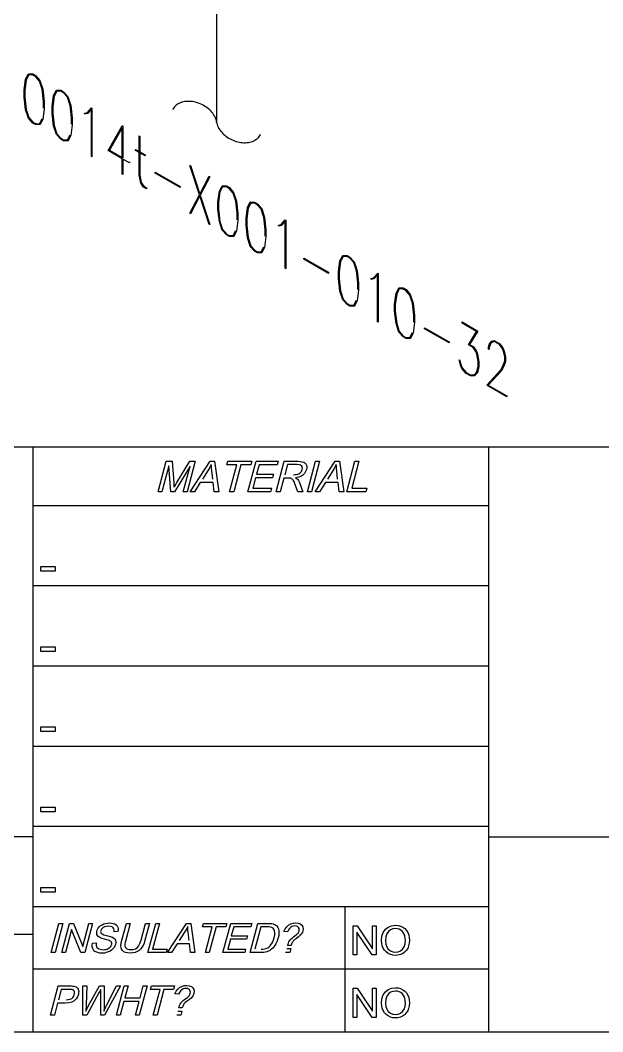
# Model space of a CAD drawing. Extents: x 0 to 17.2, y 0.1 to 11.3.
# Drawn here: x 12.079 to 13.319, y 0.225 to 2.377 of the extents above; entities that cross this region are included whole.
import ezdxf

# ---------------------------------------------------------------- set-up
doc = ezdxf.new("R2010")
doc.units = 0
for name, color, linetype in [('BORDER', 3, 'CONTINUOUS'), ('BORDERTEXT', 7, 'CONTINUOUS'), ('Continuation', 7, 'CONTINUOUS'), ('PIPE-ANNO', 150, 'CONTINUOUS'), ('UNAS.PIPE', 251, 'CONTINUOUS')]:
    doc.layers.add(name, color=color, linetype=linetype)

msp = doc.modelspace()

# ---------------------------------------------------------------- linework, layer by layer
at = {"layer": 'BORDER'}
for points in [[(0.1692, 0.2247), (17.0808, 0.2247), (17.0808, 11.1675), (0.1692, 11.1675), (0.1692, 0.2247)], [(17.0808, 1.4682), (0.1692, 1.4682)], [(12.1068, 0.2247), (12.1068, 1.4682)], [(13.0767, 0.2247), (13.0767, 1.4682)], [(13.0767, 1.3438), (12.1068, 1.3438)], [(13.0767, 1.1732), (12.1068, 1.1732)], [(13.0767, 1.0025), (12.1068, 1.0025)], [(13.0767, 0.8319), (12.1068, 0.8319)], [(13.0767, 0.6612), (12.1068, 0.6612)], [(12.1068, 0.6392), (10.2415, 0.6392)], [(13.0767, 0.6392), (17.0808, 0.6392)], [(13.0767, 0.4906), (12.1068, 0.4906)], [(12.1068, 0.4319), (10.2415, 0.4319)], [(13.0767, 0.3576), (12.1068, 0.3576)]]:
    msp.add_lwpolyline(points, dxfattribs=at)
at = {"layer": 'BORDERTEXT', "color": 7}
for points in [[(12.3726, 1.3737), (12.3899, 1.4383), (12.4028, 1.4383), (12.4058, 1.3925), (12.4058, 1.3925), (12.4061, 1.3886), (12.4062, 1.3854), (12.4064, 1.383), (12.4064, 1.383), (12.408, 1.3857), (12.41, 1.3891), (12.4126, 1.3933), (12.4401, 1.4383), (12.4516, 1.4383), (12.4343, 1.3737), (12.4261, 1.3737), (12.4406, 1.4278), (12.4073, 1.3737), (12.3995, 1.3737), (12.3956, 1.4287), (12.3808, 1.3737), (12.3726, 1.3737)], [(12.441, 1.3737), (12.4832, 1.4383), (12.4924, 1.4383), (12.5015, 1.3737), (12.4918, 1.3737), (12.4895, 1.3932), (12.4624, 1.3932), (12.4501, 1.3737), (12.441, 1.3737)], [(12.4887, 1.4002), (12.4867, 1.4181), (12.4867, 1.4181), (12.4862, 1.4232), (12.4859, 1.4277), (12.4858, 1.4315), (12.4858, 1.4315), (12.4837, 1.4274), (12.4814, 1.4233), (12.479, 1.4192), (12.4668, 1.4002)], [(12.5248, 1.3737), (12.5401, 1.4307), (12.5188, 1.4307), (12.5208, 1.4383), (12.5721, 1.4383), (12.57, 1.4307), (12.5486, 1.4307), (12.5334, 1.3737), (12.5248, 1.3737)], [(12.5637, 1.3737), (12.581, 1.4383), (12.6278, 1.4383), (12.6257, 1.4307), (12.5876, 1.4307), (12.5822, 1.4109), (12.618, 1.4109), (12.616, 1.4033), (12.5802, 1.4033), (12.5743, 1.3813), (12.614, 1.3813), (12.612, 1.3737), (12.5637, 1.3737)], [(12.6239, 1.3737), (12.6412, 1.4383), (12.6699, 1.4383), (12.6699, 1.4383), (12.6752, 1.4381), (12.6794, 1.4375), (12.6826, 1.4366), (12.6826, 1.4366), (12.685, 1.4351), (12.6868, 1.4331), (12.6881, 1.4304), (12.6881, 1.4304), (12.6888, 1.4274), (12.6888, 1.4241), (12.6882, 1.4207), (12.6882, 1.4207), (12.6866, 1.4163), (12.684, 1.4125), (12.6806, 1.4091), (12.6806, 1.4091), (12.6764, 1.4063), (12.6713, 1.4043), (12.6653, 1.4031), (12.6653, 1.4031), (12.6671, 1.402), (12.6685, 1.4009), (12.6696, 1.3999), (12.6696, 1.3999), (12.6714, 1.3974), (12.673, 1.3945), (12.6744, 1.3913), (12.6809, 1.3737), (12.6701, 1.3737), (12.6652, 1.3871), (12.6652, 1.3871), (12.6638, 1.3907), (12.6625, 1.3937), (12.6614, 1.396), (12.6614, 1.396), (12.6603, 1.3979), (12.6593, 1.3993), (12.6582, 1.4003), (12.6582, 1.4003), (12.6571, 1.4011), (12.656, 1.4017), (12.6548, 1.4021), (12.6548, 1.4021), (12.6536, 1.4022), (12.6521, 1.4023), (12.6501, 1.4024), (12.6402, 1.4024), (12.6325, 1.3737), (12.6239, 1.3737)], [(12.6605, 1.4098), (12.6605, 1.4098), (12.6642, 1.4099), (12.6674, 1.4103), (12.67, 1.411), (12.67, 1.411), (12.6723, 1.412), (12.6744, 1.4133), (12.6761, 1.4149), (12.6761, 1.4149), (12.6776, 1.4167), (12.6787, 1.4186), (12.6794, 1.4207), (12.6794, 1.4207), (12.6798, 1.4235), (12.6794, 1.4261), (12.6781, 1.4282), (12.6781, 1.4282), (12.6759, 1.4299), (12.6726, 1.4308), (12.6684, 1.4312), (12.6479, 1.4312), (12.6422, 1.4098)], [(12.6905, 1.3737), (12.7078, 1.4383), (12.7164, 1.4383), (12.699, 1.3737), (12.6905, 1.3737)], [(12.707, 1.3737), (12.7492, 1.4383), (12.7584, 1.4383), (12.7675, 1.3737), (12.7578, 1.3737), (12.7555, 1.3932), (12.7285, 1.3932), (12.7161, 1.3737), (12.707, 1.3737)], [(12.7547, 1.4002), (12.7528, 1.4181), (12.7528, 1.4181), (12.7523, 1.4232), (12.7519, 1.4277), (12.7518, 1.4315), (12.7518, 1.4315), (12.7497, 1.4274), (12.7475, 1.4233), (12.745, 1.4192), (12.7328, 1.4002)], [(12.774, 1.3737), (12.7913, 1.4383), (12.7999, 1.4383), (12.7846, 1.3813), (12.8165, 1.3813), (12.8144, 1.3737), (12.774, 1.3737)], [(12.77, 0.4906), (12.77, 0.2247)], [(12.145, 0.393), (12.1616, 0.4552), (12.1699, 0.4552), (12.1532, 0.393), (12.145, 0.393)], [(12.1676, 0.393), (12.1843, 0.4552), (12.1927, 0.4552), (12.2123, 0.4064), (12.2254, 0.4552), (12.2333, 0.4552), (12.2166, 0.393), (12.2082, 0.393), (12.1886, 0.4419), (12.1755, 0.393), (12.1676, 0.393)], [(12.233, 0.413), (12.2409, 0.4137), (12.2409, 0.4137), (12.2407, 0.4107), (12.2408, 0.4082), (12.2414, 0.406), (12.2414, 0.406), (12.2425, 0.4041), (12.2442, 0.4025), (12.2464, 0.4012), (12.2464, 0.4012), (12.2491, 0.4001), (12.2521, 0.3995), (12.2554, 0.3993), (12.2554, 0.3993), (12.2585, 0.3995), (12.2614, 0.3999), (12.2641, 0.4007), (12.2641, 0.4007), (12.2666, 0.4018), (12.2687, 0.403), (12.2705, 0.4046), (12.2705, 0.4046), (12.272, 0.4062), (12.273, 0.408), (12.2737, 0.4099), (12.2737, 0.4099), (12.274, 0.4117), (12.2739, 0.4135), (12.2734, 0.415), (12.2734, 0.415), (12.2724, 0.4164), (12.2708, 0.4176), (12.2688, 0.4187), (12.2688, 0.4187), (12.2666, 0.4194), (12.2632, 0.4204), (12.2585, 0.4217), (12.2585, 0.4217), (12.2537, 0.423), (12.2501, 0.4243), (12.2476, 0.4256), (12.2476, 0.4256), (12.2453, 0.4273), (12.2436, 0.4292), (12.2425, 0.4314), (12.2425, 0.4314), (12.2419, 0.4338), (12.2419, 0.4363), (12.2424, 0.4391), (12.2424, 0.4391), (12.2435, 0.4422), (12.2452, 0.4451), (12.2474, 0.4479), (12.2474, 0.4479), (12.2501, 0.4504), (12.2533, 0.4525), (12.2569, 0.4541), (12.2569, 0.4541), (12.2607, 0.4553), (12.2647, 0.456), (12.2688, 0.4562), (12.2688, 0.4562), (12.2732, 0.456), (12.2771, 0.4552), (12.2804, 0.454), (12.2804, 0.454), (12.2832, 0.4523), (12.2853, 0.4501), (12.2868, 0.4475), (12.2868, 0.4475), (12.2876, 0.4444), (12.2877, 0.4412), (12.2872, 0.4377), (12.2792, 0.4371), (12.2792, 0.4371), (12.2794, 0.4407), (12.2787, 0.4436), (12.2773, 0.446), (12.2773, 0.446), (12.2749, 0.4476), (12.2715, 0.4487), (12.2672, 0.449), (12.2672, 0.449), (12.2626, 0.4487), (12.2587, 0.4478), (12.2556, 0.4462), (12.2556, 0.4462), (12.2532, 0.4443), (12.2515, 0.4421), (12.2504, 0.4397), (12.2504, 0.4397), (12.2501, 0.4376), (12.2505, 0.4357), (12.2514, 0.4341), (12.2514, 0.4341), (12.2534, 0.4327), (12.2572, 0.4312), (12.2626, 0.4297), (12.2626, 0.4297), (12.2682, 0.4283), (12.2724, 0.4269), (12.2753, 0.4257), (12.2753, 0.4257), (12.2781, 0.4239), (12.2802, 0.4218), (12.2816, 0.4194), (12.2816, 0.4194), (12.2823, 0.4167), (12.2824, 0.4138), (12.2818, 0.4106), (12.2818, 0.4106), (12.2806, 0.4073), (12.2789, 0.4042), (12.2765, 0.4012), (12.2765, 0.4012), (12.2736, 0.3985), (12.2703, 0.3962), (12.2665, 0.3944), (12.2665, 0.3944), (12.2624, 0.393), (12.2582, 0.3922), (12.2538, 0.3919), (12.2538, 0.3919), (12.2486, 0.3922), (12.2441, 0.393), (12.2404, 0.3944), (12.2404, 0.3944), (12.2373, 0.3963), (12.235, 0.3988), (12.2334, 0.4018), (12.2334, 0.4018), (12.2325, 0.4052), (12.2324, 0.409), (12.233, 0.413)], [(12.3458, 0.4552), (12.354, 0.4552), (12.3444, 0.4193), (12.3444, 0.4193), (12.3426, 0.4134), (12.3406, 0.4085), (12.3383, 0.4044), (12.3383, 0.4044), (12.3356, 0.4009), (12.3322, 0.3979), (12.3283, 0.3954), (12.3283, 0.3954), (12.3237, 0.3935), (12.3185, 0.3923), (12.3128, 0.3919), (12.3128, 0.3919), (12.3074, 0.3923), (12.3029, 0.3933), (12.2993, 0.395), (12.2993, 0.395), (12.2966, 0.3973), (12.2947, 0.4002), (12.2937, 0.4037), (12.2937, 0.4037), (12.2935, 0.4079), (12.2941, 0.4131), (12.2955, 0.4193), (12.3051, 0.4552), (12.3134, 0.4552), (12.3038, 0.4193), (12.3038, 0.4193), (12.3026, 0.4144), (12.302, 0.4104), (12.3021, 0.4074), (12.3021, 0.4074), (12.3027, 0.405), (12.3039, 0.403), (12.3057, 0.4014), (12.3057, 0.4014), (12.308, 0.4003), (12.3108, 0.3996), (12.3141, 0.3994), (12.3141, 0.3994), (12.3197, 0.3998), (12.3243, 0.4012), (12.3281, 0.4035), (12.3281, 0.4035), (12.3312, 0.4071), (12.3339, 0.4123), (12.3362, 0.4193), (12.3458, 0.4552)], [(12.3507, 0.393), (12.3674, 0.4552), (12.3756, 0.4552), (12.3609, 0.4003), (12.3916, 0.4003), (12.3896, 0.393), (12.3507, 0.393)], [(12.3926, 0.393), (12.4331, 0.4552), (12.442, 0.4552), (12.4508, 0.393), (12.4414, 0.393), (12.4392, 0.4118), (12.4132, 0.4118), (12.4013, 0.393), (12.3926, 0.393)], [(12.4731, 0.393), (12.4878, 0.4478), (12.4674, 0.4478), (12.4693, 0.4552), (12.5186, 0.4552), (12.5166, 0.4478), (12.4961, 0.4478), (12.4814, 0.393), (12.4731, 0.393)], [(12.5106, 0.393), (12.5272, 0.4552), (12.5722, 0.4552), (12.5702, 0.4478), (12.5335, 0.4478), (12.5284, 0.4288), (12.5628, 0.4288), (12.5608, 0.4215), (12.5264, 0.4215), (12.5207, 0.4003), (12.5589, 0.4003), (12.557, 0.393), (12.5106, 0.393)], [(12.5683, 0.393), (12.585, 0.4552), (12.6064, 0.4552), (12.6064, 0.4552), (12.6108, 0.4551), (12.6144, 0.4548), (12.6172, 0.4543), (12.6172, 0.4543), (12.6203, 0.4532), (12.623, 0.4518), (12.6252, 0.4498), (12.6252, 0.4498), (12.6273, 0.4468), (12.6288, 0.4433), (12.6297, 0.4392), (12.6297, 0.4392), (12.6298, 0.4347), (12.6293, 0.4298), (12.6281, 0.4244), (12.6281, 0.4244), (12.6267, 0.4199), (12.6251, 0.4157), (12.6231, 0.4119), (12.6231, 0.4119), (12.621, 0.4084), (12.6188, 0.4054), (12.6165, 0.4028), (12.6165, 0.4028), (12.6141, 0.4006), (12.6117, 0.3987), (12.6093, 0.3972), (12.6093, 0.3972), (12.6068, 0.3959), (12.604, 0.3949), (12.601, 0.3941), (12.601, 0.3941), (12.5978, 0.3935), (12.5944, 0.3931), (12.5908, 0.393), (12.5683, 0.393)], [(12.6485, 0.4083), (12.6485, 0.4083), (12.6487, 0.4092), (12.6489, 0.41), (12.649, 0.4106), (12.649, 0.4106), (12.6499, 0.4135), (12.6511, 0.4161), (12.6524, 0.4184), (12.6524, 0.4184), (12.6536, 0.42), (12.655, 0.4217), (12.6567, 0.4233), (12.6567, 0.4233), (12.6584, 0.4247), (12.6607, 0.4265), (12.6636, 0.4286), (12.6636, 0.4286), (12.6666, 0.4308), (12.6688, 0.4327), (12.6703, 0.4342), (12.6703, 0.4342), (12.6713, 0.4357), (12.6721, 0.4372), (12.6727, 0.4388), (12.6727, 0.4388), (12.6731, 0.4416), (12.6726, 0.4442), (12.6713, 0.4466), (12.6713, 0.4466), (12.6693, 0.4485), (12.6668, 0.4496), (12.6637, 0.45), (12.6637, 0.45), (12.6605, 0.4496), (12.6575, 0.4486), (12.6547, 0.4469), (12.6547, 0.4469), (12.6522, 0.4445), (12.6499, 0.4413), (12.6479, 0.4374), (12.6403, 0.4383), (12.6403, 0.4383), (12.6429, 0.4436), (12.6462, 0.4481), (12.6502, 0.4516), (12.6502, 0.4516), (12.6547, 0.4542), (12.6597, 0.4557), (12.6652, 0.4562), (12.6652, 0.4562), (12.6708, 0.4557), (12.6752, 0.454), (12.6785, 0.4513), (12.6785, 0.4513), (12.6805, 0.4477), (12.6813, 0.4437), (12.6807, 0.4393), (12.6807, 0.4393), (12.6798, 0.4366), (12.6785, 0.4341), (12.6768, 0.4318), (12.6768, 0.4318), (12.6744, 0.4293), (12.6712, 0.4265), (12.6671, 0.4234), (12.6671, 0.4234), (12.6643, 0.4214), (12.6623, 0.4198), (12.6609, 0.4185), (12.6609, 0.4185), (12.6599, 0.4174), (12.659, 0.4162), (12.6582, 0.4149), (12.6582, 0.4149), (12.6575, 0.4133), (12.6567, 0.4111), (12.6558, 0.4083), (12.6485, 0.4083)], [(12.4384, 0.4185), (12.4365, 0.4358), (12.4365, 0.4358), (12.4361, 0.4407), (12.4357, 0.445), (12.4356, 0.4486), (12.4356, 0.4486), (12.4336, 0.4447), (12.4314, 0.4407), (12.4291, 0.4368), (12.4173, 0.4185)], [(12.5918, 0.4003), (12.5918, 0.4003), (12.5956, 0.4005), (12.5989, 0.4008), (12.6017, 0.4015), (12.6017, 0.4015), (12.6041, 0.4024), (12.6063, 0.4034), (12.6082, 0.4047), (12.6082, 0.4047), (12.6106, 0.4069), (12.6128, 0.4095), (12.6148, 0.4126), (12.6148, 0.4126), (12.6167, 0.4161), (12.6183, 0.4201), (12.6197, 0.4246), (12.6197, 0.4246), (12.6209, 0.4306), (12.6212, 0.4356), (12.6205, 0.4395), (12.6205, 0.4395), (12.6191, 0.4427), (12.6171, 0.445), (12.6146, 0.4466), (12.6146, 0.4466), (12.6121, 0.4473), (12.6087, 0.4477), (12.6043, 0.4478), (12.5912, 0.4478), (12.5785, 0.4003)], [(12.6462, 0.4017), (12.6549, 0.4017), (12.6526, 0.393), (12.6439, 0.393)], [(12.4167, 0.2754), (12.4167, 0.2754), (12.4169, 0.2763), (12.4171, 0.2771), (12.4173, 0.2776), (12.4173, 0.2776), (12.4182, 0.2805), (12.4193, 0.2831), (12.4206, 0.2854), (12.4206, 0.2854), (12.4218, 0.2871), (12.4232, 0.2887), (12.4249, 0.2904), (12.4249, 0.2904), (12.4266, 0.2918), (12.4289, 0.2935), (12.4319, 0.2957), (12.4319, 0.2957), (12.4348, 0.2979), (12.437, 0.2997), (12.4385, 0.3013), (12.4385, 0.3013), (12.4396, 0.3027), (12.4404, 0.3042), (12.4409, 0.3058), (12.4409, 0.3058), (12.4413, 0.3087), (12.4408, 0.3113), (12.4395, 0.3136), (12.4395, 0.3136), (12.4375, 0.3155), (12.435, 0.3166), (12.4319, 0.317), (12.4319, 0.317), (12.4288, 0.3167), (12.4258, 0.3157), (12.423, 0.314), (12.423, 0.314), (12.4204, 0.3115), (12.4181, 0.3084), (12.4161, 0.3044), (12.4085, 0.3053), (12.4085, 0.3053), (12.4111, 0.3107), (12.4144, 0.3151), (12.4184, 0.3187), (12.4184, 0.3187), (12.4229, 0.3212), (12.428, 0.3228), (12.4335, 0.3233), (12.4335, 0.3233), (12.439, 0.3227), (12.4434, 0.3211), (12.4467, 0.3183), (12.4467, 0.3183), (12.4488, 0.3148), (12.4495, 0.3108), (12.4489, 0.3063), (12.4489, 0.3063), (12.448, 0.3037), (12.4467, 0.3012), (12.445, 0.2988), (12.445, 0.2988), (12.4426, 0.2964), (12.4394, 0.2936), (12.4353, 0.2905), (12.4353, 0.2905), (12.4325, 0.2884), (12.4305, 0.2868), (12.4291, 0.2856), (12.4291, 0.2856), (12.4281, 0.2845), (12.4272, 0.2833), (12.4264, 0.282), (12.4264, 0.282), (12.4257, 0.2803), (12.4249, 0.2781), (12.424, 0.2754), (12.4167, 0.2754)], [(12.1436, 0.26), (12.1602, 0.3222), (12.1837, 0.3222), (12.1837, 0.3222), (12.1875, 0.3222), (12.1906, 0.322), (12.193, 0.3216), (12.193, 0.3216), (12.1957, 0.321), (12.198, 0.32), (12.1999, 0.3187), (12.1999, 0.3187), (12.2014, 0.3171), (12.2025, 0.3151), (12.2033, 0.3127), (12.2033, 0.3127), (12.2036, 0.3101), (12.2035, 0.3072), (12.2029, 0.3042), (12.2029, 0.3042), (12.201, 0.2992), (12.1981, 0.2948), (12.1942, 0.2908), (12.1942, 0.2908), (12.1891, 0.2878), (12.1826, 0.2859), (12.1745, 0.2853), (12.1586, 0.2853), (12.1518, 0.26), (12.1436, 0.26)], [(12.1766, 0.2927), (12.1766, 0.2927), (12.1815, 0.293), (12.1855, 0.294), (12.1887, 0.2956), (12.1887, 0.2956), (12.1912, 0.2979), (12.1931, 0.3007), (12.1943, 0.304), (12.1943, 0.304), (12.1948, 0.3065), (12.1947, 0.3087), (12.1941, 0.3107), (12.1941, 0.3107), (12.1931, 0.3123), (12.1917, 0.3135), (12.1899, 0.3143), (12.1899, 0.3143), (12.1882, 0.3146), (12.1857, 0.3148), (12.1824, 0.3149), (12.1665, 0.3149), (12.1605, 0.2927)], [(12.2124, 0.26), (12.2125, 0.3222), (12.221, 0.3222), (12.2195, 0.2815), (12.2195, 0.2815), (12.2193, 0.2772), (12.2191, 0.273), (12.2187, 0.2687), (12.2187, 0.2687), (12.2216, 0.2744), (12.2236, 0.2783), (12.2246, 0.2802), (12.2477, 0.3222), (12.2576, 0.3222), (12.2581, 0.2908), (12.2581, 0.2908), (12.2581, 0.2831), (12.2577, 0.2758), (12.257, 0.2687), (12.257, 0.2687), (12.259, 0.2729), (12.2612, 0.2774), (12.2637, 0.2823), (12.2842, 0.3222), (12.2925, 0.3222), (12.2588, 0.26), (12.2508, 0.26), (12.2504, 0.3074), (12.2504, 0.3074), (12.2504, 0.3109), (12.2504, 0.3133), (12.2504, 0.3147), (12.2504, 0.3147), (12.2491, 0.312), (12.2478, 0.3096), (12.2466, 0.3074), (12.2208, 0.26), (12.2124, 0.26)], [(12.2837, 0.26), (12.3004, 0.3222), (12.3086, 0.3222), (12.3018, 0.2967), (12.3341, 0.2967), (12.3409, 0.3222), (12.3492, 0.3222), (12.3325, 0.26), (12.3243, 0.26), (12.3321, 0.2894), (12.2998, 0.2894), (12.292, 0.26), (12.2837, 0.26)], [(12.362, 0.26), (12.3767, 0.3149), (12.3562, 0.3149), (12.3582, 0.3222), (12.4075, 0.3222), (12.4055, 0.3149), (12.3849, 0.3149), (12.3703, 0.26), (12.362, 0.26)], [(12.4144, 0.2687), (12.4231, 0.2687), (12.4208, 0.26), (12.4121, 0.26)]]:
    msp.add_lwpolyline(points, dxfattribs=at)
at = {"layer": 'BORDERTEXT'}
for points in [[(12.1232, 1.2046), (12.1232, 1.2144), (12.1532, 1.2144), (12.1532, 1.2046), (12.1232, 1.2046)], [(12.1232, 1.034), (12.1232, 1.0438), (12.1532, 1.0438), (12.1532, 1.034), (12.1232, 1.034)], [(12.1232, 0.8633), (12.1232, 0.8732), (12.1532, 0.8732), (12.1532, 0.8633), (12.1232, 0.8633)], [(12.1232, 0.6927), (12.1232, 0.7025), (12.1532, 0.7025), (12.1532, 0.6927), (12.1232, 0.6927)], [(12.1232, 0.522), (12.1232, 0.5319), (12.1532, 0.5319), (12.1532, 0.522), (12.1232, 0.522)], [(12.7877, 0.388), (12.7877, 0.4502), (12.7961, 0.4502), (12.8288, 0.4014), (12.8288, 0.4502), (12.8367, 0.4502), (12.8367, 0.388), (12.8282, 0.388), (12.7956, 0.4369), (12.7956, 0.388), (12.7877, 0.388)], [(12.848, 0.4183), (12.8489, 0.4279), (12.8517, 0.436), (12.8563, 0.4426), (12.8624, 0.4474), (12.8696, 0.4503), (12.8778, 0.4513), (12.8833, 0.4509), (12.8885, 0.4495), (12.8933, 0.4472), (12.8975, 0.4441), (12.9011, 0.4403), (12.9038, 0.4357), (12.9059, 0.4306), (12.9071, 0.425), (12.9075, 0.419), (12.907, 0.413), (12.9058, 0.4073), (12.9037, 0.4021), (12.9008, 0.3975), (12.8971, 0.3938), (12.8928, 0.3908), (12.8881, 0.3887), (12.883, 0.3874), (12.8777, 0.387), (12.8721, 0.3874), (12.8669, 0.3889), (12.862, 0.3912), (12.8578, 0.3944), (12.8543, 0.3982), (12.8516, 0.4028), (12.8496, 0.4078), (12.8484, 0.413), (12.848, 0.4183)], [(12.8565, 0.4182), (12.8572, 0.4112), (12.8592, 0.4053), (12.8625, 0.4005), (12.8669, 0.3969), (12.872, 0.3947), (12.8777, 0.394), (12.8835, 0.3947), (12.8886, 0.3969), (12.893, 0.4005), (12.8963, 0.4055), (12.8983, 0.4117), (12.899, 0.4191), (12.8987, 0.4239), (12.8978, 0.4283), (12.8964, 0.4323), (12.8944, 0.4358), (12.8919, 0.4387), (12.8889, 0.4411), (12.8855, 0.4428), (12.8818, 0.4439), (12.8778, 0.4442), (12.8723, 0.4436), (12.8673, 0.4416), (12.8628, 0.4382), (12.8593, 0.4333), (12.8572, 0.4267), (12.8565, 0.4182)], [(12.7877, 0.2551), (12.7877, 0.3173), (12.7961, 0.3173), (12.8288, 0.2684), (12.8288, 0.3173), (12.8367, 0.3173), (12.8367, 0.2551), (12.8282, 0.2551), (12.7956, 0.3039), (12.7956, 0.2551), (12.7877, 0.2551)], [(12.848, 0.2854), (12.8489, 0.2949), (12.8517, 0.303), (12.8563, 0.3096), (12.8624, 0.3145), (12.8696, 0.3174), (12.8778, 0.3184), (12.8833, 0.3179), (12.8885, 0.3165), (12.8933, 0.3142), (12.8975, 0.3111), (12.9011, 0.3073), (12.9038, 0.3028), (12.9059, 0.2976), (12.9071, 0.2921), (12.9075, 0.2861), (12.907, 0.28), (12.9058, 0.2744), (12.9037, 0.2692), (12.9008, 0.2646), (12.8971, 0.2608), (12.8928, 0.2579), (12.8881, 0.2557), (12.883, 0.2544), (12.8777, 0.254), (12.8721, 0.2545), (12.8669, 0.2559), (12.862, 0.2583), (12.8578, 0.2614), (12.8543, 0.2653), (12.8516, 0.2698), (12.8496, 0.2748), (12.8484, 0.28), (12.848, 0.2854)], [(12.8565, 0.2852), (12.8572, 0.2783), (12.8592, 0.2724), (12.8625, 0.2675), (12.8669, 0.2639), (12.872, 0.2618), (12.8777, 0.2611), (12.8835, 0.2618), (12.8886, 0.264), (12.893, 0.2676), (12.8963, 0.2726), (12.8983, 0.2787), (12.899, 0.2861), (12.8987, 0.291), (12.8978, 0.2954), (12.8964, 0.2994), (12.8944, 0.3029), (12.8919, 0.3058), (12.8889, 0.3082), (12.8855, 0.3099), (12.8818, 0.3109), (12.8778, 0.3113), (12.8723, 0.3106), (12.8673, 0.3086), (12.8628, 0.3053), (12.8593, 0.3004), (12.8572, 0.2937), (12.8565, 0.2852)]]:
    msp.add_lwpolyline(points, dxfattribs=at)
at = {"layer": 'Continuation'}
for points in [[(12.127, 2.1658), (12.1209, 2.1542), (12.1118, 2.1546), (12.1057, 2.158), (12.0966, 2.1682), (12.0906, 2.1868), (12.0876, 2.2131), (12.0876, 2.2281), (12.0906, 2.251), (12.0966, 2.2626), (12.1057, 2.2624), (12.1118, 2.2589), (12.1209, 2.2486), (12.127, 2.2299), (12.1299, 2.2037), (12.1299, 2.1887), (12.127, 2.1658)], [(12.1286, 2.1898), (12.1286, 2.2041), (12.1256, 2.2299), (12.12, 2.2472), (12.1116, 2.2567), (12.1059, 2.26), (12.0975, 2.2602), (12.0919, 2.2494), (12.089, 2.2269), (12.089, 2.2127), (12.0919, 2.1869), (12.0975, 2.1696), (12.1059, 2.16), (12.1116, 2.1568), (12.12, 2.1566), (12.1256, 2.1674)], [(12.1867, 2.1313), (12.1806, 2.1197), (12.1715, 2.1201), (12.1655, 2.1235), (12.1564, 2.1337), (12.1503, 2.1523), (12.1474, 2.1786), (12.1474, 2.1936), (12.1503, 2.2165), (12.1564, 2.2281), (12.1655, 2.2279), (12.1715, 2.2244), (12.1806, 2.2141), (12.1867, 2.1954), (12.1896, 2.1692), (12.1896, 2.1542), (12.1867, 2.1313)], [(12.1883, 2.1553), (12.1883, 2.1696), (12.1854, 2.1954), (12.1798, 2.2127), (12.1713, 2.2222), (12.1657, 2.2255), (12.1572, 2.2257), (12.1516, 2.2149), (12.1487, 2.1924), (12.1487, 2.1782), (12.1516, 2.1524), (12.1572, 2.1351), (12.1657, 2.1255), (12.1713, 2.1223), (12.1798, 2.1221), (12.1854, 2.1329)], [(12.2318, 2.0862), (12.2305, 2.087), (12.2305, 2.1866), (12.2228, 2.1781), (12.2169, 2.1767), (12.2162, 2.179), (12.222, 2.1805), (12.2309, 2.1901), (12.2318, 2.1896), (12.2318, 2.0862)], [(12.3114, 2.0755), (12.3114, 2.0733), (12.2974, 2.0813), (12.2974, 2.0483), (12.2961, 2.0491), (12.2961, 2.0821), (12.2662, 2.0993), (12.2964, 2.1523), (12.2974, 2.1517), (12.2974, 2.0836)], [(12.2961, 2.0843), (12.2961, 2.1478), (12.2689, 2.1001), (12.2961, 2.0843)], [(12.3477, 2.0183), (12.3417, 2.0218), (12.3355, 2.0304), (12.3325, 2.0475), (12.3325, 2.0952), (12.3244, 2.0999), (12.3244, 2.102), (12.3325, 2.0974), (12.3325, 2.1304), (12.3338, 2.1296), (12.3338, 2.0966), (12.3448, 2.0902), (12.3448, 2.088), (12.3338, 2.0944), (12.3338, 2.0469), (12.3366, 2.0314), (12.3421, 2.0237), (12.3477, 2.0204), (12.3477, 2.0183)], [(12.4813, 1.9418), (12.4614, 2.0028), (12.4416, 1.9647), (12.4404, 1.9664), (12.4606, 2.0053), (12.4404, 2.0675), (12.4416, 2.0679), (12.4614, 2.0068), (12.4813, 2.045), (12.4824, 2.0432), (12.4623, 2.0042), (12.4824, 1.9421), (12.4813, 1.9418)], [(12.3666, 2.0533), (12.4192, 2.023), (12.4192, 2.0207), (12.3666, 2.0511), (12.3666, 2.0533)], [(12.5394, 1.9277), (12.5333, 1.9161), (12.5242, 1.9165), (12.5181, 1.9199), (12.509, 1.9301), (12.503, 1.9487), (12.5, 1.975), (12.5, 1.99), (12.503, 2.0129), (12.509, 2.0245), (12.5181, 2.0243), (12.5242, 2.0208), (12.5333, 2.0105), (12.5394, 1.9918), (12.5423, 1.9656), (12.5423, 1.9506), (12.5394, 1.9277)], [(12.541, 1.9517), (12.541, 1.966), (12.538, 1.9918), (12.5324, 2.0091), (12.524, 2.0186), (12.5183, 2.0219), (12.5099, 2.0221), (12.5043, 2.0113), (12.5014, 1.9888), (12.5014, 1.9746), (12.5043, 1.9488), (12.5099, 1.9315), (12.5183, 1.9219), (12.524, 1.9187), (12.5324, 1.9185), (12.538, 1.9293)], [(12.5991, 1.8932), (12.593, 1.8816), (12.5839, 1.882), (12.5779, 1.8854), (12.5688, 1.8956), (12.5627, 1.9142), (12.5598, 1.9405), (12.5598, 1.9555), (12.5627, 1.9784), (12.5688, 1.99), (12.5779, 1.9898), (12.5839, 1.9863), (12.593, 1.976), (12.5991, 1.9573), (12.602, 1.9311), (12.602, 1.9161), (12.5991, 1.8932)], [(12.6007, 1.9172), (12.6007, 1.9315), (12.5978, 1.9573), (12.5922, 1.9746), (12.5837, 1.9841), (12.5781, 1.9874), (12.5696, 1.9876), (12.564, 1.9768), (12.5611, 1.9543), (12.5611, 1.9401), (12.564, 1.9143), (12.5696, 1.897), (12.5781, 1.8874), (12.5837, 1.8842), (12.5922, 1.884), (12.5978, 1.8948)], [(12.6442, 1.8481), (12.6429, 1.8489), (12.6429, 1.9485), (12.6352, 1.94), (12.6293, 1.9385), (12.6286, 1.9409), (12.6344, 1.9424), (12.6433, 1.952), (12.6442, 1.9515), (12.6442, 1.8481)], [(12.7959, 1.7796), (12.7898, 1.768), (12.7807, 1.7684), (12.7746, 1.7718), (12.7656, 1.782), (12.7595, 1.8006), (12.7566, 1.8269), (12.7566, 1.8419), (12.7595, 1.8648), (12.7656, 1.8764), (12.7746, 1.8762), (12.7807, 1.8727), (12.7898, 1.8624), (12.7959, 1.8437), (12.7988, 1.8175), (12.7988, 1.8025), (12.7959, 1.7796)], [(12.7975, 1.8036), (12.7975, 1.8179), (12.7945, 1.8437), (12.789, 1.861), (12.7805, 1.8705), (12.7749, 1.8738), (12.7664, 1.874), (12.7608, 1.8632), (12.7579, 1.8407), (12.7579, 1.8265), (12.7608, 1.8007), (12.7664, 1.7834), (12.7749, 1.7738), (12.7805, 1.7706), (12.789, 1.7704), (12.7945, 1.7812)], [(12.6829, 1.8707), (12.7354, 1.8404), (12.7354, 1.8382), (12.6829, 1.8685), (12.6829, 1.8707)], [(12.841, 1.7345), (12.8397, 1.7353), (12.8397, 1.8349), (12.832, 1.8264), (12.8261, 1.8249), (12.8254, 1.8272), (12.8312, 1.8288), (12.8401, 1.8384), (12.841, 1.8379), (12.841, 1.7345)], [(12.9154, 1.7106), (12.9093, 1.699), (12.9002, 1.6994), (12.8941, 1.7028), (12.8851, 1.713), (12.879, 1.7316), (12.876, 1.7579), (12.876, 1.7729), (12.879, 1.7958), (12.8851, 1.8074), (12.8941, 1.8072), (12.9002, 1.8037), (12.9093, 1.7934), (12.9154, 1.7748), (12.9183, 1.7485), (12.9183, 1.7335), (12.9154, 1.7106)], [(12.917, 1.7346), (12.917, 1.7489), (12.914, 1.7747), (12.9084, 1.792), (12.9, 1.8016), (12.8943, 1.8048), (12.8859, 1.805), (12.8803, 1.7942), (12.8774, 1.7718), (12.8774, 1.7575), (12.8803, 1.7317), (12.8859, 1.7144), (12.8943, 1.7048), (12.9, 1.7016), (12.9084, 1.7014), (12.914, 1.7122)], [(12.9394, 1.7226), (12.992, 1.6923), (12.992, 1.6901), (12.9394, 1.7204), (12.9394, 1.7226)], [(13.0196, 1.7348), (13.053, 1.7154), (13.0355, 1.6866), (13.0431, 1.6823), (13.0492, 1.6737), (13.0523, 1.6666), (13.0553, 1.6499), (13.0553, 1.6398), (13.0523, 1.6265), (13.0462, 1.6199), (13.0372, 1.6203), (13.0283, 1.6254), (13.0193, 1.6355), (13.0161, 1.6425), (13.0131, 1.654), (13.0143, 1.6544), (13.0172, 1.6432), (13.0199, 1.637), (13.0284, 1.6274), (13.037, 1.6225), (13.0455, 1.6222), (13.0511, 1.6284), (13.054, 1.6409), (13.054, 1.6504), (13.0511, 1.6662), (13.0484, 1.6722), (13.0428, 1.6802), (13.0328, 1.6859), (13.0504, 1.7148), (13.0196, 1.7325), (13.0196, 1.7348)], [(13.0757, 1.6769), (13.0757, 1.682), (13.0787, 1.6905), (13.0818, 1.6938), (13.0879, 1.6953), (13.1, 1.6884), (13.106, 1.6798), (13.1091, 1.6729), (13.1121, 1.661), (13.1121, 1.6507), (13.1091, 1.6424), (13.1032, 1.6311), (13.0751, 1.6005), (13.1144, 1.5778), (13.1144, 1.5757), (13.0719, 1.6002), (13.1022, 1.6331), (13.1079, 1.6442), (13.1108, 1.6521), (13.1108, 1.6612), (13.1079, 1.6722), (13.1052, 1.6784), (13.0996, 1.6863), (13.0883, 1.6929), (13.0827, 1.6914), (13.0799, 1.6884), (13.0771, 1.6807), (13.0771, 1.6761), (13.0757, 1.6769)]]:
    msp.add_lwpolyline(points, dxfattribs=at)
at = {"layer": 'PIPE-ANNO'}
for points in [[(12.4971, 2.1601), (12.4966, 2.1628), (12.4959, 2.1655), (12.4949, 2.1682), (12.4937, 2.1708), (12.4923, 2.1735), (12.4907, 2.1761), (12.4889, 2.1787), (12.4869, 2.1812), (12.4847, 2.1836), (12.4824, 2.1859), (12.4798, 2.1882), (12.4772, 2.1903), (12.4744, 2.1923), (12.4715, 2.1942), (12.4684, 2.1959), (12.4653, 2.1975), (12.4621, 2.1989), (12.4588, 2.2002), (12.4555, 2.2013), (12.4522, 2.2022), (12.4488, 2.2029), (12.4455, 2.2035), (12.4422, 2.2039), (12.4389, 2.2041), (12.4356, 2.2041), (12.4324, 2.2039), (12.4293, 2.2035), (12.4263, 2.203), (12.4234, 2.2022), (12.4207, 2.2013), (12.4181, 2.2002), (12.4156, 2.1989), (12.4133, 2.1975), (12.4112, 2.1959), (12.4092, 2.1942), (12.4075, 2.1923), (12.4059, 2.1903), (12.4046, 2.1882), (12.4036, 2.1862)], [(12.4971, 2.1601), (12.4976, 2.1574), (12.4983, 2.1547), (12.4993, 2.152), (12.5005, 2.1494), (12.5019, 2.1467), (12.5035, 2.1441), (12.5053, 2.1415), (12.5073, 2.139), (12.5094, 2.1366), (12.5118, 2.1343), (12.5143, 2.132), (12.517, 2.1299), (12.5198, 2.1279), (12.5227, 2.126), (12.5257, 2.1243), (12.5289, 2.1227), (12.5321, 2.1213), (12.5353, 2.12), (12.5386, 2.1189), (12.542, 2.118), (12.5453, 2.1173), (12.5487, 2.1167), (12.552, 2.1163), (12.5553, 2.1161), (12.5586, 2.1161), (12.5617, 2.1163), (12.5648, 2.1167), (12.5678, 2.1172), (12.5707, 2.118), (12.5735, 2.1189), (12.5761, 2.12), (12.5786, 2.1213), (12.5809, 2.1227), (12.583, 2.1243), (12.585, 2.126), (12.5867, 2.1279), (12.5883, 2.1299), (12.5896, 2.132), (12.5906, 2.134)]]:
    msp.add_lwpolyline(points, dxfattribs=at)
at = {"layer": 'UNAS.PIPE'}
msp.add_lwpolyline([(12.4971, 2.6575), (12.4971, 2.1601)], dxfattribs=at)

doc.saveas('drawing.dxf')
